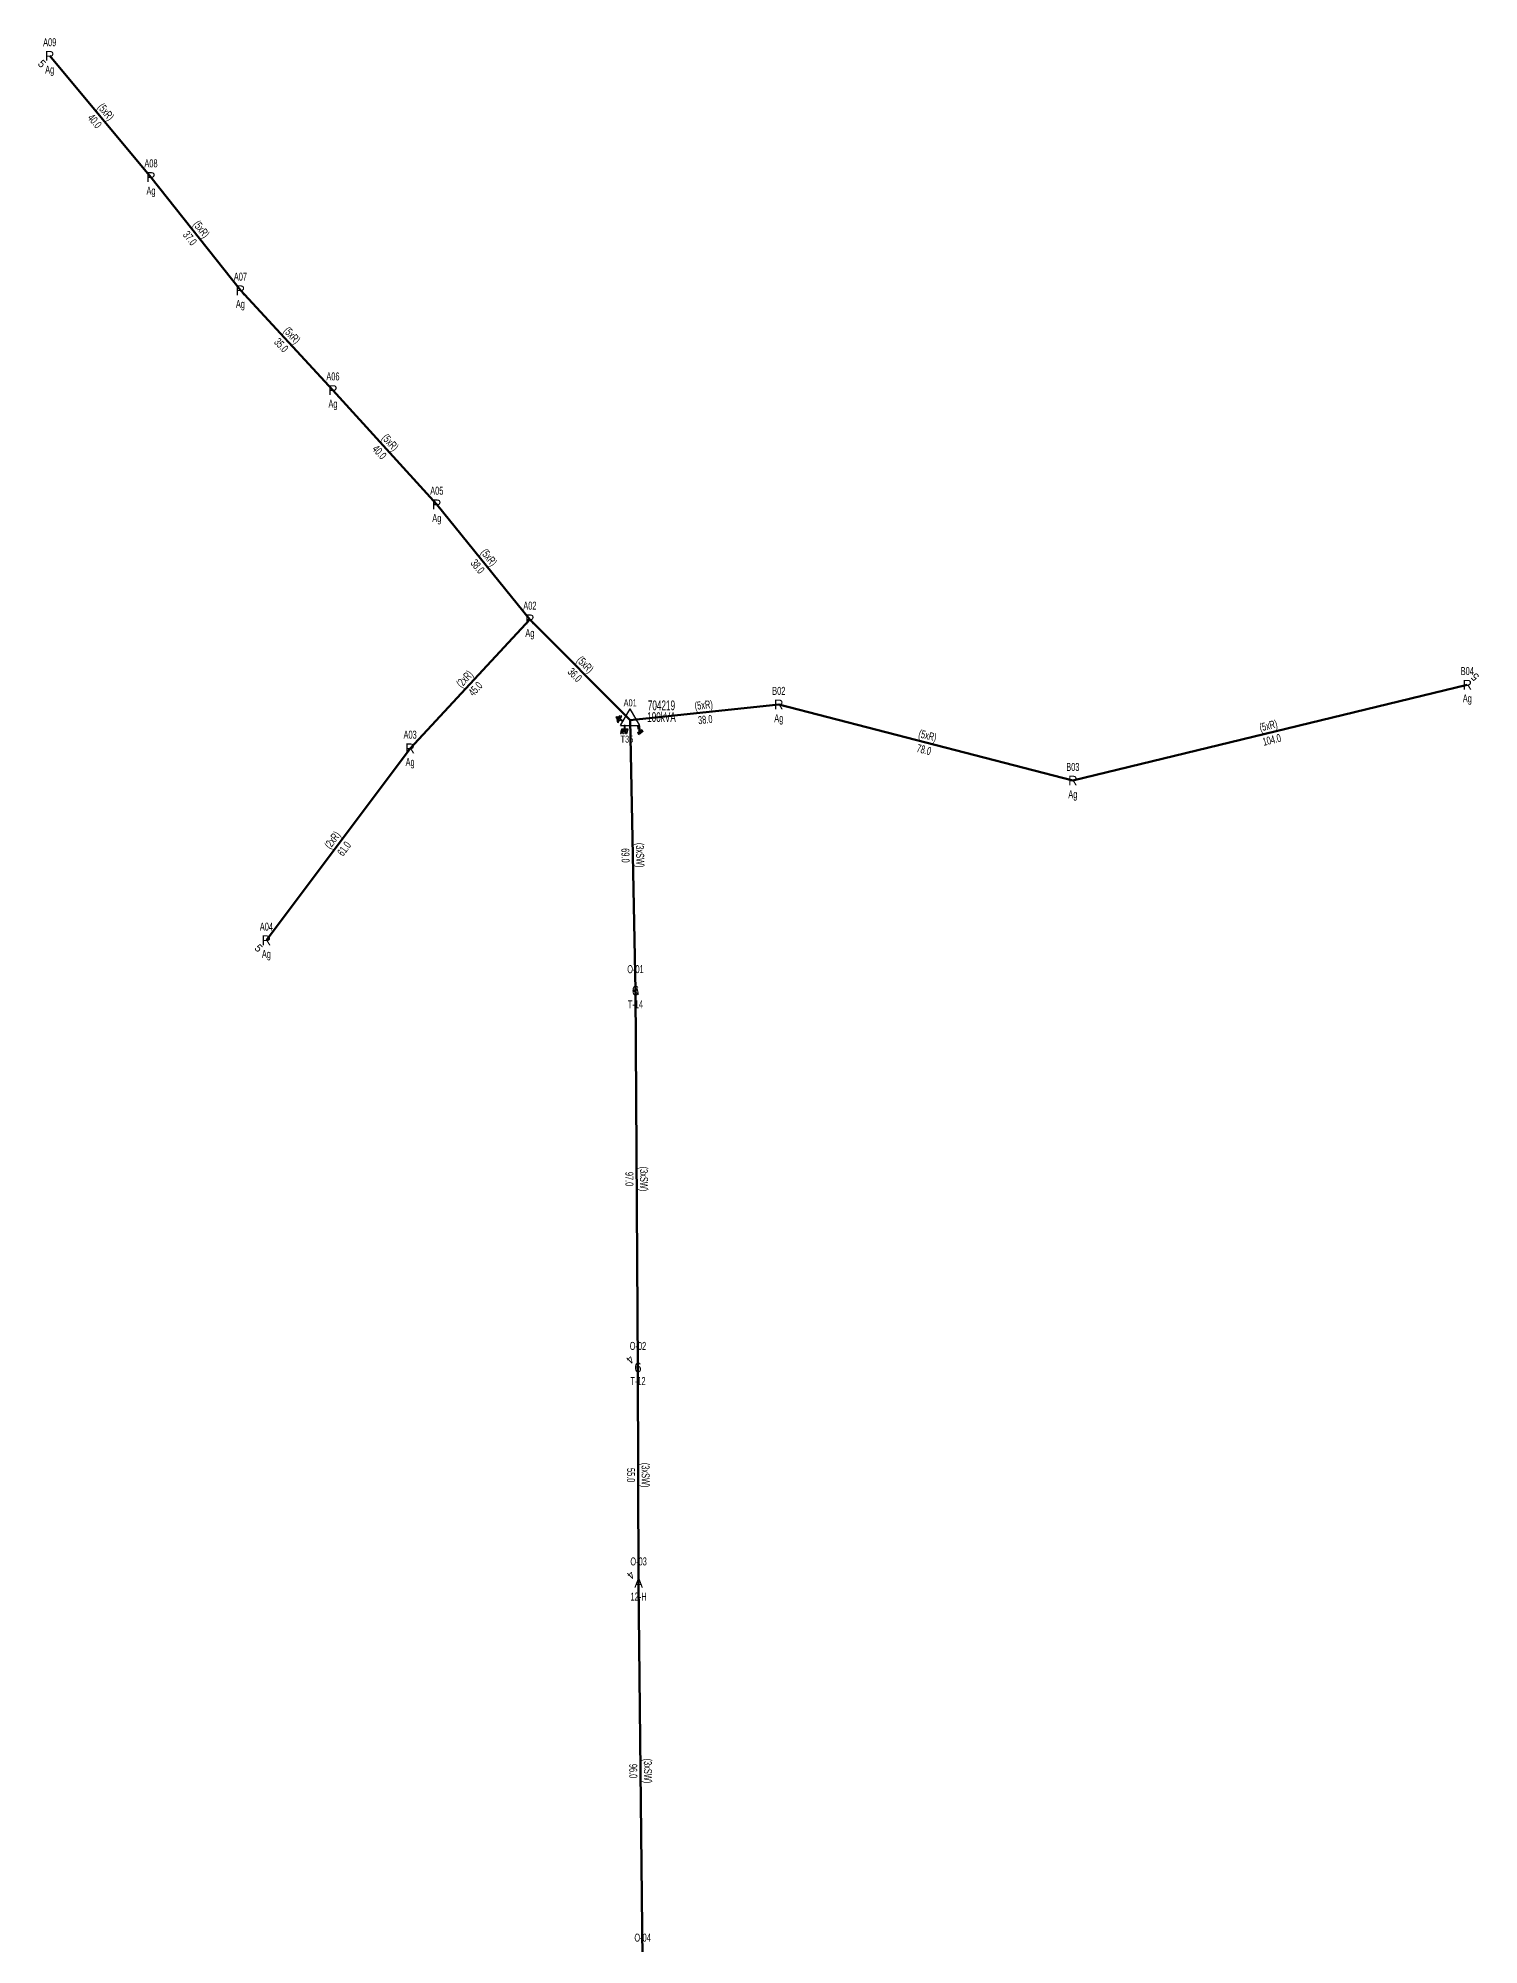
# Model space of a CAD drawing. Header units: millimetres. Extents: x 533588 to 538589, y 4082985 to 4086946.
# Drawn here: x 536065.4 to 536434.1, y 4086457.5 to 4086945.9 of the extents above; entities that cross this region are included whole.
import ezdxf
from ezdxf.enums import TextEntityAlignment as Align

# ---------------------------------------------------------------- set-up
doc = ezdxf.new("R2010")
doc.units = ezdxf.units.MM
for name, color, linetype, lineweight in [('DIREK_AG_MEVCUT', 120, 'Continuous', 25), ('DIREK_ENH_MEVCUT', 6, 'Continuous', 25), ('HAT_AG_HAVAI_MEVCUT', 126, 'Continuous', 50), ('HAT_OG_HAVAI_MEVCUT', 48, 'Continuous', 70), ('TRAFO_MEVCUT', 5, 'Continuous', 30), ('TRAFO_TADILAT_BYSK', 5, 'Continuous', 30)]:
    doc.layers.add(name, color=color, linetype=linetype, lineweight=lineweight)
doc.styles.add('Direk', font='B_CAD')
doc.styles.get("Standard").update_dxf_attribs({"font": 'Arial'})

# ---------------------------------------------------------------- blocks, each defined once
blk = doc.blocks.new('MEV_DIREK')
h = blk.add_hatch(color=32)
h.paths.add_polyline_path([(-2.14, 0.97), (-2.35, 1.09), (-3.31, -0.55), (-3.09, -0.67), (-2.67, 0.06), (-1.89, -0.39), (-1.79, -0.22), (-2.56, 0.23)])
h.paths.add_polyline_path([(-3.46, -0.17), (-3.33, -0.25), (-2.61, 0.99), (-2.74, 1.06)])
h.paths.add_polyline_path([(-3.54, 0.29), (-3.41, 0.22), (-3.05, 0.82), (-3.18, 0.9)])
h.paths.add_polyline_path([(-3.58, 0.81), (-3.66, 0.68), (-3.53, 0.61), (-3.45, 0.74)])
h.paths.add_polyline_path([(-1.51, -2.34), (-2.26, -2.33), (-2.52, -3.47), (-2.42, -3.47), (-2.21, -2.53), (-1.91, -2.54), (-2.12, -3.47), (-2.02, -3.47), (-1.81, -2.54), (-1.51, -2.54), (-1.72, -3.47), (-1.62, -3.48), (-1.41, -2.54), (-1.11, -2.54), (-1.32, -3.48), (-1.22, -3.48), (-1.01, -2.54), (-0.71, -2.55), (-0.92, -3.48), (-0.82, -3.48), (-0.56, -2.35), (-1.31, -2.34), (-1.31, -1.44), (-1.51, -1.44)])
at = {"layer": 'TRAFO_MEVCUT'}
for points in [[(2.35, -1.57), (2.12, -1.92), (2.08, -1.44), (1.94, -1.44), (2.01, -2.32), (2.25, -1.96), (2.31, -2.67), (2.1, -2.67), (2.39, -2.87), (2.4, -2.86), (2.64, -2.49), (2.45, -2.63)], [(2.35, -1.57), (2.12, -1.92), (2.08, -1.44), (1.94, -1.44), (2.01, -2.32), (2.25, -1.96), (2.31, -2.67), (2.1, -2.67), (2.39, -2.87), (1.98, -3.19), (2.2, -3.79), (2.26, -3.74), (2.08, -3.26), (2.26, -3.13), (2.44, -3.6), (2.49, -3.56), (2.32, -3.08), (2.49, -2.94), (2.67, -3.42), (2.73, -3.38), (2.55, -2.9), (2.73, -2.76), (2.91, -3.24), (2.97, -3.2), (2.79, -2.72), (2.97, -2.58), (3.15, -3.06), (3.21, -3.01), (2.98, -2.42), (2.4, -2.86), (2.64, -2.49), (2.45, -2.63)], [(2.97, -2.58), (3.15, -3.06), (3.21, -3.01), (2.98, -2.42), (2.4, -2.86), (2.64, -2.49), (2.45, -2.63), (2.35, -1.57), (2.12, -1.92), (2.08, -1.44), (1.94, -1.44), (2.01, -2.32), (2.25, -1.96), (2.31, -2.67), (2.1, -2.67), (2.39, -2.87), (1.98, -3.19), (2.2, -3.79), (2.26, -3.74), (2.08, -3.26), (2.26, -3.13), (2.44, -3.6), (2.49, -3.56), (2.32, -3.08), (2.49, -2.94), (2.67, -3.42), (2.73, -3.38), (2.55, -2.9), (2.73, -2.76), (2.91, -3.24), (2.97, -3.2), (2.79, -2.72)]]:
    blk.add_hatch(color=32, dxfattribs=at).paths.add_polyline_path(points)
at = {"layer": 'TRAFO_MEVCUT', "linetype": 'Continuous'}
for p, q in [((-2.5, -1.44), (0, 2.89)), ((2.5, -1.44), (0, 2.89)), ((-2.5, -1.44), (2.5, -1.44))]:
    blk.add_line(p, q, dxfattribs=at)
at = {"layer": 'TRAFO_MEVCUT', "color": 32, "flags": 128}
blk.add_lwpolyline([(1.94, -1.44), (2.08, -1.44), (2.12, -1.92), (2.35, -1.57), (2.45, -2.63), (2.64, -2.49), (2.4, -2.86), (2.98, -2.42), (3.21, -3.01), (3.15, -3.06), (2.97, -2.58), (2.79, -2.72), (2.97, -3.2), (2.91, -3.24), (2.73, -2.76), (2.55, -2.9), (2.73, -3.38), (2.67, -3.42), (2.49, -2.94), (2.32, -3.08), (2.49, -3.56), (2.44, -3.6), (2.26, -3.13), (2.08, -3.26), (2.26, -3.74), (2.2, -3.79), (1.98, -3.19), (2.39, -2.87), (2.1, -2.67), (2.31, -2.67), (2.25, -1.96), (2.01, -2.32), (1.94, -1.44)], dxfattribs=at)
at = {"layer": 'TRAFO_TADILAT_BYSK', "color": 32, "flags": 128}
for points in [[(-3.53, 0.61), (-3.45, 0.74), (-3.58, 0.81), (-3.66, 0.68), (-3.53, 0.61)], [(-3.41, 0.22), (-3.05, 0.82), (-3.18, 0.9), (-3.54, 0.29), (-3.41, 0.22)], [(-3.33, -0.25), (-2.61, 0.99), (-2.74, 1.06), (-3.46, -0.17), (-3.33, -0.25)], [(-1.79, -0.22), (-2.56, 0.23), (-2.14, 0.97), (-2.35, 1.09), (-3.31, -0.55), (-3.09, -0.67), (-2.67, 0.06), (-1.89, -0.39), (-1.79, -0.22)], [(-1.31, -1.44), (-1.51, -1.44), (-1.51, -2.34), (-2.26, -2.33), (-2.52, -3.47), (-2.42, -3.47), (-2.21, -2.53), (-1.91, -2.54), (-2.12, -3.47), (-2.02, -3.47), (-1.81, -2.54), (-1.51, -2.54), (-1.72, -3.47), (-1.62, -3.48), (-1.41, -2.54), (-1.11, -2.54), (-1.32, -3.48), (-1.22, -3.48), (-1.01, -2.54), (-0.71, -2.55), (-0.92, -3.48), (-0.82, -3.48), (-0.56, -2.35), (-1.31, -2.34), (-1.31, -1.44)]]:
    blk.add_lwpolyline(points, dxfattribs=at)

msp = doc.modelspace()

# ---------------------------------------------------------------- linework, layer by layer
at = {"layer": 'HAT_AG_HAVAI_MEVCUT'}
for p, q in [((536068.305192, 4086941.321789), (536094.235928, 4086910.300598)), ((536094.235928, 4086910.300598), (536117.124081, 4086881.286437)), ((536117.124081, 4086881.286437), (536140.813087, 4086855.727246)), ((536140.813087, 4086855.727246), (536167.397728, 4086826.452365)), ((536167.397728, 4086826.452365), (536191.217685, 4086797.003044)), ((536191.217685, 4086797.003044), (536160.567437, 4086763.963115)), ((536191.217685, 4086797.003044), (536216.903, 4086771.222)), ((536431.188394, 4086780.256467), (536330.209489, 4086755.696177)), ((536254.939767, 4086775.18502), (536216.903, 4086771.222)), ((536330.209489, 4086755.696177), (536254.939767, 4086775.18502)), ((536160.567437, 4086763.963115), (536123.77602, 4086714.789984))]:
    msp.add_line(p, q, dxfattribs=at)
at = {"layer": 'HAT_OG_HAVAI_MEVCUT'}
for p, q in [((536218.248, 4086701.902), (536216.903, 4086771.222)), ((536218.248, 4086701.902), (536218.890926, 4086605.398863)), ((536218.890926, 4086605.398863), (536219.055395, 4086550.201205)), ((536219.055395, 4086550.201205), (536220.083716, 4086453.835506))]:
    msp.add_line(p, q, dxfattribs=at)

# ---------------------------------------------------------------- block references
at = {"layer": 'TRAFO_MEVCUT'}
msp.add_blockref('MEV_DIREK', (536216.903, 4086771.222), dxfattribs=at)

# ---------------------------------------------------------------- texts
at = {"layer": 'DIREK_AG_MEVCUT', "width": 0.53}
for s, p in [('A09', (536068.305192, 4086944.821789)), ('Ag', (536068.305192, 4086937.821789)), ('A08', (536094.235928, 4086913.800598)), ('Ag', (536094.235928, 4086906.800598)), ('A07', (536117.124081, 4086884.786437)), ('Ag', (536117.124081, 4086877.786437)), ('A06', (536140.813087, 4086859.227246)), ('Ag', (536140.813087, 4086852.227246)), ('A05', (536167.397728, 4086829.952365)), ('Ag', (536167.397728, 4086822.952365)), ('A02', (536191.217685, 4086800.503044)), ('Ag', (536191.217685, 4086793.503044)), ('B04', (536431.188394, 4086783.756467)), ('B02', (536254.939767, 4086778.68502)), ('Ag', (536431.188394, 4086776.756467)), ('Ag', (536254.939767, 4086771.68502)), ('A03', (536160.567437, 4086767.463115)), ('Ag', (536160.567437, 4086760.463115)), ('B03', (536330.209489, 4086759.196177)), ('Ag', (536330.209489, 4086752.196177)), ('A04', (536123.77602, 4086718.289984)), ('Ag', (536123.77602, 4086711.289984))]:
    msp.add_text(s, height=2.05, dxfattribs=at).set_placement(p, align=Align.MIDDLE_CENTER)
at = {"layer": 'DIREK_AG_MEVCUT', "style": 'Direk'}
for p in [(536068.305192, 4086941.321789), (536094.235928, 4086910.300598), (536117.124081, 4086881.286437), (536140.813087, 4086855.727246), (536167.397728, 4086826.452365), (536191.217685, 4086797.003044), (536431.188394, 4086780.256467), (536254.939767, 4086775.18502), (536160.567437, 4086763.963115), (536330.209489, 4086755.696177), (536123.77602, 4086714.789984)]:
    msp.add_text('R', height=2.5, dxfattribs=at).set_placement(p, align=Align.MIDDLE_CENTER)
at = {"layer": 'DIREK_AG_MEVCUT', "color": 32, "style": 'Direk'}
for rotation, p in [(315.000001, (536066.325293, 4086939.34189)), (495.000001, (536433.168293, 4086782.236366)), (315.000001, (536121.796121, 4086712.810085))]:
    msp.add_text('5', height=2, rotation=rotation, dxfattribs=at).set_placement(p, align=Align.MIDDLE_CENTER)
at = {"layer": 'DIREK_ENH_MEVCUT', "width": 0.53}
for s, p in [('O-01', (536218.248, 4086707.402)), ('T-14', (536218.248, 4086698.402)), ('O-02', (536218.890926, 4086610.898863)), ('T-12', (536218.890926, 4086601.898863)), ('O-03', (536219.055395, 4086555.701205)), ('12-H', (536219.055395, 4086546.701205)), ('O-04', (536220.083716, 4086459.335506))]:
    msp.add_text(s, height=2.05, dxfattribs=at).set_placement(p, align=Align.MIDDLE_CENTER)
at = {"layer": 'DIREK_ENH_MEVCUT', "style": 'Direk'}
for s, p in [('6', (536218.248, 4086701.902)), ('6', (536218.890926, 4086605.398863)), ('A', (536219.055395, 4086550.201205))]:
    msp.add_text(s, height=2.5, dxfattribs=at).set_placement(p, align=Align.MIDDLE_CENTER)
at = {"layer": 'DIREK_ENH_MEVCUT', "color": 32, "style": 'Direk', "width": 1.062779}
msp.add_text('4', height=1.881858, rotation=225.000001, dxfattribs=at).set_placement((536218.576483, 4086701.738178), align=Align.MIDDLE_CENTER)
at = {"layer": 'DIREK_ENH_MEVCUT', "color": 32, "style": 'Direk'}
for p in [(536216.911026, 4086607.378762), (536217.075496, 4086552.181104)]:
    msp.add_text('4', height=2, rotation=225.000001, dxfattribs=at).set_placement(p, align=Align.MIDDLE_CENTER)
at = {"layer": 'HAT_AG_HAVAI_MEVCUT', "lineweight": 30, "width": 0.53}
for s, rotation, p in [('(5xR)', 309.892383, (536081.922723, 4086926.356339)), ('(5xR)', 308.268547, (536106.347353, 4086896.319963)), ('(5xR)', 312.825256, (536129.592, 4086869.084642)), ('(5xR)', 312.242719, (536154.734666, 4086841.661237)), ('(5xR)', 308.967515, (536179.968584, 4086812.262252)), ('(5xR)', 314.893706, (536204.662454, 4086784.712615)), ('(2xR)', 407.148752, (536175.269407, 4086781.061162)), ('(5xR)', 365.947623, (536235.833264, 4086774.049103)), ('(5xR)', 373.670157, (536380.498059, 4086768.802244)), ('(5xR)', 345.483756, (536292.787684, 4086766.263464)), ('(2xR)', 413.196104, (536141.491141, 4086739.885766))]:
    msp.add_text(s, height=2.05, rotation=rotation, dxfattribs=at).set_placement(p, align=Align.CENTER)
for s, rotation, p in [('40.0', 309.892383, (536080.618397, 4086925.266048)), ('37.0', 308.268547, (536105.012655, 4086895.267071)), ('35.0', 312.825256, (536128.345168, 4086867.929042)), ('40.0', 312.242719, (536153.47615, 4086840.518374)), ('38.0', 308.967515, (536178.646829, 4086811.193157)), ('45.0', 407.148752, (536176.515714, 4086779.904997)), ('36.0', 314.893706, (536203.458144, 4086783.512766)), ('38.0', 365.947623, (536236.009416, 4086772.358254)), ('104.0', 373.670157, (536380.899824, 4086767.150401)), ('78.0', 345.483756, (536292.361572, 4086764.617733)), ('61.0', 413.196104, (536142.852315, 4086738.867333))]:
    msp.add_text(s, height=2.05, rotation=rotation, dxfattribs=at).set_placement(p, align=Align.TOP_CENTER)
at = {"layer": 'HAT_OG_HAVAI_MEVCUT', "lineweight": 30, "width": 0.53}
for s, rotation, p in [('69.0', 271.111624, (536216.725617, 4086736.545678, 268109.124)), ('97.0', 270.381712, (536217.719482, 4086653.644769, 268109.445463)), ('55.0', 270.170721, (536218.123164, 4086577.797501, 268109.527698)), ('96.0', 270.611381, (536218.719604, 4086502.009286, 268110.041858))]:
    msp.add_text(s, height=2.05, rotation=rotation, dxfattribs=at).set_placement(p, align=Align.TOP_CENTER)
for rotation, p in [(271.111624, (536218.425297, 4086736.578659, 268109.124)), (270.381712, (536219.419444, 4086653.656094, 268109.445463)), (270.170721, (536219.823157, 4086577.802567, 268109.527698)), (270.611381, (536220.419507, 4086502.027426, 268110.041858))]:
    msp.add_text('(3xSW)', height=2.05, rotation=rotation, dxfattribs=at).set_placement(p, align=Align.CENTER)
at = {"layer": 'TRAFO_MEVCUT', "width": 0.6}
for s, height, p in [('A01', 1.8, (536216.903, 4086774.722)), ('704219', 2.5, (536224.903, 4086773.722)), ('100kVA', 2.5, (536224.903, 4086770.722))]:
    msp.add_text(s, height=height, dxfattribs=at).set_placement(p, align=Align.CENTER)
msp.add_text('T35', height=1.8, dxfattribs=at).set_placement((536216.064976, 4086767.222), align=Align.TOP_CENTER)

doc.saveas('drawing.dxf')
